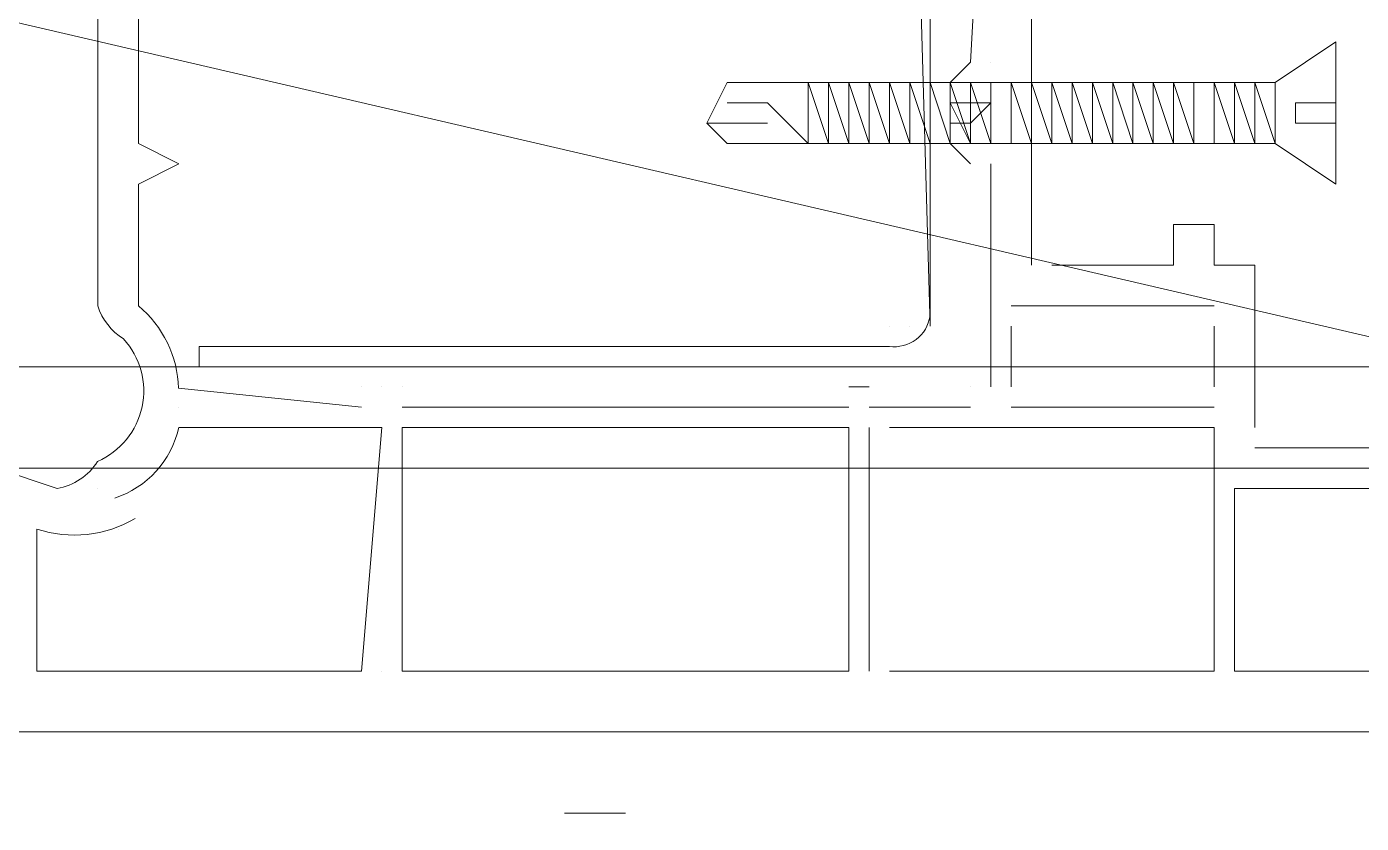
# Model space of a CAD drawing. Header units: millimetres. Extents: x 906 to 41302, y 848 to 28850.
# Drawn here: x 18358.4 to 18428, y 19807.2 to 19848.8 of the extents above; entities that cross this region are included whole.
import ezdxf

# ---------------------------------------------------------------- set-up
doc = ezdxf.new("R2010")
doc.units = ezdxf.units.MM
doc.layers.add('PDF_X-단위세대$및$주동평면도$A-DOOR', color=7, linetype='Continuous')
doc.layers.add('PDF_X-단위세대$및$주동평면도$A-ST-AXIS-CEN', color=7, linetype='Continuous')

msp = doc.modelspace()

# ---------------------------------------------------------------- linework, layer by layer
at = {"layer": 'PDF_X-단위세대$및$주동평면도$A-DOOR', "lineweight": 5}
for points in [[(18425.595, 19970.763), (17833.986, 19970.763), (18435.12, 19831.062), (17824.461, 19831.062)], [(18423.478, 19845.879), (18423.478, 19842.704), (18426.653, 19840.587), (18426.653, 19847.996)], [(18393.845, 19843.763), (18394.903, 19842.704), (18399.137, 19842.704), (18399.137, 19845.879), (18394.903, 19845.879)], [(18399.137, 19845.879), (18400.195, 19842.704), (18400.195, 19845.879)], [(18402.312, 19842.704), (18401.253, 19845.879), (18400.195, 19845.879), (18399.137, 19845.879), (18400.195, 19842.704), (18401.253, 19842.704)], [(18400.195, 19845.879), (18401.253, 19842.704), (18401.253, 19845.879)], [(18400.195, 19845.879), (18401.253, 19842.704), (18401.253, 19845.879)], [(18400.195, 19845.879), (18400.195, 19842.704), (18401.253, 19842.704)], [(18400.195, 19845.879), (18401.253, 19842.704), (18400.195, 19842.704)], [(18401.253, 19842.704), (18402.312, 19842.704), (18403.37, 19842.704), (18404.428, 19842.704), (18405.487, 19842.704), (18406.545, 19842.704), (18407.603, 19842.704), (18408.662, 19842.704), (18409.72, 19842.704), (18410.778, 19842.704), (18411.837, 19842.704), (18412.895, 19842.704), (18413.953, 19842.704), (18415.012, 19842.704), (18416.07, 19842.704), (18417.128, 19842.704), (18418.187, 19842.704), (18419.245, 19842.704), (18419.245, 19845.879), (18418.187, 19845.879), (18417.128, 19845.879), (18416.07, 19845.879), (18415.012, 19845.879), (18413.953, 19845.879), (18412.895, 19845.879), (18411.837, 19845.879), (18410.778, 19845.879), (18409.72, 19845.879), (18408.662, 19845.879), (18407.603, 19845.879), (18406.545, 19845.879), (18405.487, 19845.879), (18404.428, 19845.879), (18403.37, 19845.879), (18402.312, 19845.879), (18401.253, 19845.879), (18400.195, 19845.879), (18400.195, 19842.704)], [(18401.253, 19845.879), (18402.312, 19842.704), (18402.312, 19845.879)], [(18402.312, 19842.704), (18401.253, 19845.879), (18401.253, 19842.704)], [(18402.312, 19842.704), (18401.253, 19845.879), (18401.253, 19842.704)], [(18403.37, 19842.704), (18402.312, 19845.879), (18402.312, 19842.704)], [(18402.312, 19845.879), (18403.37, 19842.704), (18403.37, 19845.879)], [(18403.37, 19845.879), (18404.428, 19842.704), (18404.428, 19845.879)], [(18403.37, 19845.879), (18404.428, 19842.704), (18404.428, 19845.879)], [(18403.37, 19845.879), (18404.428, 19842.704), (18404.428, 19845.879)], [(18404.428, 19842.704), (18403.37, 19845.879), (18403.37, 19842.704)], [(18405.487, 19842.704), (18405.487, 19845.879), (18404.428, 19845.879)], [(18404.428, 19845.879), (18404.428, 19842.704), (18405.487, 19842.704)], [(18406.545, 19842.704), (18406.545, 19845.879), (18405.487, 19845.879)], [(18406.545, 19842.704), (18405.487, 19845.879), (18405.487, 19842.704)], [(18406.545, 19845.879), (18407.603, 19842.704), (18407.603, 19845.879)], [(18406.545, 19845.879), (18406.545, 19842.704), (18407.603, 19842.704)], [(18407.603, 19845.879), (18408.662, 19842.704), (18408.662, 19845.879)], [(18407.603, 19845.879), (18407.603, 19842.704), (18408.662, 19842.704)], [(18409.72, 19842.704), (18409.72, 19845.879), (18408.662, 19845.879), (18408.662, 19842.704)], [(18409.72, 19842.704), (18408.662, 19842.704), (18408.662, 19845.879), (18409.72, 19845.879)], [(18410.778, 19842.704), (18409.72, 19845.879), (18408.662, 19845.879), (18408.662, 19842.704), (18409.72, 19842.704)], [(18409.72, 19845.879), (18409.72, 19842.704), (18410.778, 19842.704)], [(18409.72, 19845.879), (18410.778, 19842.704), (18409.72, 19842.704)], [(18409.72, 19845.879), (18410.778, 19845.879), (18410.778, 19842.704)], [(18411.837, 19845.879), (18410.778, 19845.879), (18411.837, 19842.704)], [(18410.778, 19845.879), (18410.778, 19842.704), (18411.837, 19842.704)], [(18411.837, 19845.879), (18412.895, 19842.704), (18412.895, 19845.879)], [(18411.837, 19845.879), (18411.837, 19842.704), (18412.895, 19842.704)], [(18413.953, 19842.704), (18413.953, 19845.879), (18412.895, 19845.879)], [(18413.953, 19842.704), (18412.895, 19845.879), (18413.953, 19845.879)], [(18412.895, 19845.879), (18412.895, 19842.704), (18413.953, 19842.704)], [(18412.895, 19845.879), (18413.953, 19842.704), (18412.895, 19842.704)], [(18415.012, 19842.704), (18413.953, 19845.879), (18412.895, 19845.879), (18412.895, 19842.704), (18413.953, 19842.704)], [(18415.012, 19842.704), (18413.953, 19845.879), (18413.953, 19842.704)], [(18415.012, 19842.704), (18413.953, 19845.879), (18413.953, 19842.704)], [(18415.012, 19842.704), (18415.012, 19845.879), (18413.953, 19845.879)], [(18416.07, 19842.704), (18415.012, 19845.879), (18415.012, 19842.704)], [(18419.245, 19842.704), (18419.245, 19845.879), (18418.187, 19845.879), (18417.128, 19845.879), (18416.07, 19845.879), (18415.012, 19845.879), (18416.07, 19842.704), (18417.128, 19842.704), (18418.187, 19842.704)], [(18416.07, 19842.704), (18416.07, 19845.879), (18415.012, 19845.879)], [(18416.07, 19842.704), (18415.012, 19845.879), (18416.07, 19845.879)], [(18417.128, 19842.704), (18416.07, 19845.879), (18416.07, 19842.704)], [(18416.07, 19845.879), (18417.128, 19842.704), (18417.128, 19845.879)], [(18416.07, 19845.879), (18417.128, 19842.704), (18417.128, 19845.879)], [(18417.128, 19842.704), (18416.07, 19845.879), (18416.07, 19842.704)], [(18417.128, 19845.879), (18417.128, 19842.704), (18418.187, 19842.704)], [(18417.128, 19845.879), (18418.187, 19842.704), (18417.128, 19842.704)], [(18418.187, 19842.704), (18418.187, 19845.879), (18417.128, 19845.879)], [(18418.187, 19842.704), (18417.128, 19845.879), (18418.187, 19845.879)], [(18419.245, 19842.704), (18419.245, 19845.879), (18418.187, 19845.879)], [(18419.245, 19842.704), (18418.187, 19845.879), (18419.245, 19845.879)], [(18418.187, 19845.879), (18418.187, 19842.704), (18419.245, 19842.704)], [(18419.245, 19842.704), (18418.187, 19845.879), (18418.187, 19842.704)], [(18420.303, 19842.704), (18420.303, 19845.879), (18419.245, 19845.879), (18419.245, 19842.704)], [(18421.362, 19842.704), (18420.303, 19845.879), (18420.303, 19842.704)], [(18421.362, 19842.704), (18421.362, 19845.879), (18420.303, 19845.879)], [(18421.362, 19845.879), (18421.362, 19842.704), (18422.42, 19842.704)], [(18422.42, 19842.704), (18422.42, 19845.879), (18421.362, 19845.879)], [(18422.42, 19845.879), (18422.42, 19842.704), (18423.478, 19842.704)], [(18400.195, 19842.704), (18399.137, 19842.704)], [(18401.253, 19815.187), (18401.253, 19827.887), (18377.97, 19827.887), (18377.97, 19815.187)]]:
    msp.add_lwpolyline(points, close=True, dxfattribs=at)
msp.add_lwpolyline([(18403.37, 19871.279), (18368.974, 19872.338, 0.414215), (18367.387, 19870.221), (18367.387, 19851.171), (18368.445, 19851.171), (18368.445, 19870.221), (18404.428, 19870.221), (18405.487, 19833.179), (18405.487, 19870.221, 0.414215)], format="xyb", close=True, dxfattribs=at)
for points in [[(18362.095, 19870.221), (18362.095, 19853.288), (18362.095, 19852.229), (18362.095, 19834.237, 0.174777), (18363.44, 19832.507, -0.515162), (18362.081, 19826.121, -0.217671), (18359.978, 19824.712), (18353.628, 19826.829), (18346.22, 19825.771), (18345.162, 19825.771)], [(18375.853, 19828.946), (18366.31, 19829.937, 0.21556), (18364.212, 19834.237), (18364.212, 19840.587), (18366.328, 19841.646), (18364.212, 19842.704), (18364.212, 19857.521)], [(18405.487, 19833.708, -0.414215), (18403.37, 19832.121), (18367.387, 19832.121), (18367.387, 19831.062), (18403.37, 19831.062)], [(18362.979, 19824.205, 0.260906), (18366.328, 19827.887), (18376.912, 19827.887), (18375.853, 19815.187), (18358.92, 19815.187), (18358.92, 19822.596, 0.217517), (18364.038, 19823.147)], [(17917.595, 19826.829), (17920.77, 19826.829), (17917.595, 19817.304), (17912.303, 19812.012), (17824.461, 19813.071), (17819.17, 19817.304), (17815.995, 19826.829, 0.377888), (18442.004, 19201.635)]]:
    msp.add_lwpolyline(points, format="xyb", dxfattribs=at)
for points in [[(18408.662, 19865.988), (18407.603, 19846.938), (18406.545, 19845.879), (18407.603, 19845.879), (18408.662, 19845.879), (18408.662, 19842.704), (18407.603, 19845.879), (18407.603, 19842.704), (18406.545, 19844.821), (18408.662, 19844.821), (18407.603, 19843.763), (18406.545, 19843.763)], [(18410.778, 19836.354), (18410.778, 19852.229)], [(18423.478, 19844.821), (18423.478, 19845.879), (18423.478, 19842.704), (18426.653, 19840.587), (18426.653, 19847.996), (18423.478, 19845.879), (18422.42, 19845.879), (18421.362, 19845.879), (18420.303, 19845.879), (18419.245, 19845.879)], [(18407.603, 19846.938), (18407.603, 19846.938)], [(18408.662, 19846.938), (18408.662, 19846.938)], [(18394.903, 19845.879), (18394.903, 19845.879)], [(18399.137, 19845.879), (18399.137, 19845.879)], [(18399.137, 19845.879), (18399.137, 19845.879)], [(18400.195, 19845.879), (18399.137, 19845.879), (18400.195, 19845.879)], [(18400.195, 19842.704), (18399.137, 19845.879), (18400.195, 19842.704)], [(18400.195, 19845.879), (18400.195, 19845.879)], [(18400.195, 19845.879), (18400.195, 19845.879)], [(18400.195, 19845.879), (18400.195, 19845.879)], [(18400.195, 19845.879), (18400.195, 19845.879)], [(18401.253, 19845.879), (18401.253, 19845.879)], [(18401.253, 19845.879), (18401.253, 19845.879)], [(18401.253, 19845.879), (18401.253, 19845.879)], [(18401.253, 19845.879), (18401.253, 19845.879)], [(18401.253, 19845.879), (18401.253, 19845.879)], [(18401.253, 19845.879), (18401.253, 19845.879)], [(18402.312, 19845.879), (18402.312, 19845.879)], [(18403.37, 19842.704), (18403.37, 19845.879), (18402.312, 19845.879), (18402.312, 19842.704), (18403.37, 19842.704), (18404.428, 19842.704)], [(18402.312, 19845.879), (18402.312, 19845.879)], [(18402.312, 19845.879), (18402.312, 19845.879)], [(18403.37, 19845.879), (18403.37, 19845.879)], [(18403.37, 19845.879), (18403.37, 19845.879)], [(18403.37, 19845.879), (18403.37, 19845.879)], [(18403.37, 19845.879), (18404.428, 19842.704), (18403.37, 19845.879)], [(18403.37, 19845.879), (18403.37, 19845.879)], [(18403.37, 19845.879), (18404.428, 19842.704), (18403.37, 19845.879)], [(18403.37, 19845.879), (18403.37, 19845.879)], [(18403.37, 19845.879), (18403.37, 19845.879)], [(18404.428, 19845.879), (18404.428, 19845.879)], [(18404.428, 19845.879), (18404.428, 19845.879)], [(18404.428, 19845.879), (18404.428, 19845.879)], [(18404.428, 19845.879), (18404.428, 19845.879)], [(18404.428, 19845.879), (18405.487, 19842.704)], [(18404.428, 19845.879), (18404.428, 19845.879)], [(18404.428, 19845.879), (18404.428, 19845.879)], [(18405.487, 19845.879), (18405.487, 19845.879)], [(18405.487, 19845.879), (18406.545, 19842.704), (18407.603, 19841.646)], [(18405.487, 19845.879), (18405.487, 19845.879)], [(18405.487, 19845.879), (18405.487, 19845.879)], [(18405.487, 19845.879), (18405.487, 19845.879)], [(18405.487, 19845.879), (18405.487, 19845.879)], [(18405.487, 19845.879), (18405.487, 19845.879)], [(18405.487, 19845.879), (18405.487, 19845.879)], [(18406.545, 19845.879), (18406.545, 19845.879)], [(18406.545, 19845.879), (18406.545, 19845.879)], [(18406.545, 19845.879), (18406.545, 19845.879)], [(18406.545, 19845.879), (18406.545, 19845.879)], [(18406.545, 19845.879), (18406.545, 19845.879)], [(18406.545, 19845.879), (18406.545, 19845.879)], [(18407.603, 19845.879), (18407.603, 19845.879)], [(18407.603, 19845.879), (18407.603, 19845.879)], [(18407.603, 19845.879), (18407.603, 19845.879)], [(18407.603, 19845.879), (18407.603, 19845.879)], [(18407.603, 19845.879), (18407.603, 19845.879)], [(18408.662, 19845.879), (18408.662, 19845.879)], [(18408.662, 19845.879), (18408.662, 19845.879)], [(18408.662, 19845.879), (18408.662, 19845.879)], [(18408.662, 19845.879), (18408.662, 19845.879)], [(18408.662, 19845.879), (18408.662, 19842.704), (18408.662, 19845.879)], [(18408.662, 19845.879), (18408.662, 19845.879)], [(18408.662, 19845.879), (18408.662, 19845.879)], [(18408.662, 19845.879), (18408.662, 19845.879)], [(18409.72, 19845.879), (18409.72, 19845.879)], [(18409.72, 19845.879), (18409.72, 19845.879)], [(18409.72, 19842.704), (18409.72, 19845.879), (18409.72, 19842.704)], [(18409.72, 19845.879), (18409.72, 19845.879)], [(18409.72, 19842.704), (18409.72, 19845.879), (18409.72, 19842.704)], [(18409.72, 19845.879), (18409.72, 19845.879)], [(18409.72, 19845.879), (18409.72, 19845.879)], [(18409.72, 19845.879), (18409.72, 19845.879)], [(18410.778, 19845.879), (18410.778, 19845.879)], [(18410.778, 19842.704), (18410.778, 19845.879), (18411.837, 19845.879), (18411.837, 19842.704), (18412.895, 19842.704)], [(18410.778, 19845.879), (18410.778, 19845.879)], [(18410.778, 19845.879), (18410.778, 19845.879)], [(18410.778, 19845.879), (18410.778, 19845.879)], [(18412.895, 19845.879), (18411.837, 19845.879), (18412.895, 19845.879)], [(18412.895, 19842.704), (18411.837, 19845.879), (18412.895, 19842.704)], [(18411.837, 19845.879), (18411.837, 19845.879)], [(18412.895, 19845.879), (18412.895, 19845.879)], [(18412.895, 19845.879), (18412.895, 19845.879)], [(18412.895, 19845.879), (18412.895, 19845.879)], [(18412.895, 19845.879), (18412.895, 19845.879)], [(18412.895, 19845.879), (18412.895, 19845.879)], [(18412.895, 19845.879), (18412.895, 19845.879)], [(18413.953, 19845.879), (18413.953, 19845.879)], [(18413.953, 19845.879), (18413.953, 19845.879)], [(18415.012, 19842.704), (18413.953, 19845.879), (18415.012, 19842.704)], [(18413.953, 19845.879), (18413.953, 19845.879)], [(18413.953, 19845.879), (18413.953, 19845.879)], [(18413.953, 19845.879), (18413.953, 19845.879)], [(18413.953, 19845.879), (18413.953, 19845.879)], [(18413.953, 19845.879), (18413.953, 19845.879)], [(18413.953, 19845.879), (18415.012, 19842.704)], [(18413.953, 19845.879), (18413.953, 19845.879)], [(18415.012, 19845.879), (18415.012, 19845.879)], [(18415.012, 19845.879), (18415.012, 19845.879)], [(18415.012, 19845.879), (18415.012, 19845.879)], [(18415.012, 19845.879), (18415.012, 19845.879)], [(18415.012, 19845.879), (18415.012, 19845.879)], [(18415.012, 19845.879), (18416.07, 19845.879), (18415.012, 19845.879)], [(18415.012, 19845.879), (18415.012, 19845.879)], [(18416.07, 19845.879), (18416.07, 19845.879)], [(18416.07, 19845.879), (18416.07, 19845.879)], [(18416.07, 19845.879), (18416.07, 19845.879)], [(18416.07, 19845.879), (18416.07, 19845.879)], [(18416.07, 19845.879), (18416.07, 19845.879)], [(18416.07, 19845.879), (18416.07, 19845.879)], [(18417.128, 19845.879), (18417.128, 19845.879)], [(18417.128, 19845.879), (18417.128, 19845.879)], [(18417.128, 19845.879), (18417.128, 19845.879)], [(18417.128, 19845.879), (18417.128, 19845.879)], [(18417.128, 19845.879), (18417.128, 19845.879)], [(18417.128, 19845.879), (18417.128, 19845.879)], [(18417.128, 19845.879), (18417.128, 19845.879)], [(18418.187, 19845.879), (18418.187, 19845.879)], [(18418.187, 19845.879), (18418.187, 19845.879)], [(18418.187, 19845.879), (18418.187, 19845.879)], [(18418.187, 19845.879), (18418.187, 19845.879)], [(18418.187, 19845.879), (18418.187, 19845.879)], [(18418.187, 19845.879), (18418.187, 19845.879)], [(18418.187, 19845.879), (18418.187, 19845.879)], [(18418.187, 19845.879), (18418.187, 19845.879)], [(18419.245, 19845.879), (18419.245, 19845.879)], [(18419.245, 19845.879), (18419.245, 19842.704), (18419.245, 19845.879)], [(18419.245, 19845.879), (18419.245, 19845.879)], [(18419.245, 19845.879), (18419.245, 19845.879)], [(18419.245, 19845.879), (18419.245, 19845.879)], [(18419.245, 19845.879), (18419.245, 19845.879)], [(18419.245, 19845.879), (18419.245, 19845.879)], [(18419.245, 19845.879), (18419.245, 19845.879)], [(18420.303, 19845.879), (18420.303, 19845.879)], [(18420.303, 19845.879), (18420.303, 19845.879)], [(18420.303, 19845.879), (18420.303, 19845.879)], [(18420.303, 19845.879), (18420.303, 19842.704), (18420.303, 19845.879)], [(18420.303, 19845.879), (18420.303, 19845.879)], [(18420.303, 19845.879), (18420.303, 19845.879)], [(18421.362, 19845.879), (18421.362, 19845.879)], [(18421.362, 19845.879), (18421.362, 19845.879)], [(18421.362, 19845.879), (18421.362, 19845.879)], [(18422.42, 19845.879), (18422.42, 19845.879)], [(18422.42, 19845.879), (18422.42, 19845.879)], [(18423.478, 19845.879), (18423.478, 19845.879)], [(18399.137, 19842.704), (18397.02, 19844.821), (18394.903, 19844.821)], [(18406.545, 19844.821), (18406.545, 19844.821)], [(18407.603, 19844.821), (18407.603, 19844.821)], [(18408.662, 19844.821), (18408.662, 19844.821)], [(18426.653, 19844.821), (18424.537, 19844.821), (18424.537, 19843.763), (18426.653, 19843.763)], [(18393.845, 19843.763), (18397.02, 19843.763)], [(18406.545, 19843.763), (18406.545, 19843.763)], [(18407.603, 19843.763), (18407.603, 19843.763)], [(18408.662, 19843.763), (18408.662, 19843.763)], [(18364.212, 19842.704), (18364.212, 19842.704)], [(18394.903, 19842.704), (18394.903, 19842.704)], [(18399.137, 19842.704), (18399.137, 19842.704)], [(18400.195, 19842.704), (18400.195, 19842.704)], [(18400.195, 19842.704), (18400.195, 19842.704)], [(18400.195, 19842.704), (18400.195, 19842.704)], [(18400.195, 19842.704), (18400.195, 19842.704)], [(18400.195, 19842.704), (18400.195, 19842.704)], [(18401.253, 19842.704), (18401.253, 19842.704)], [(18401.253, 19842.704), (18401.253, 19842.704)], [(18401.253, 19842.704), (18401.253, 19842.704)], [(18401.253, 19842.704), (18401.253, 19842.704)], [(18401.253, 19842.704), (18401.253, 19842.704)], [(18401.253, 19842.704), (18401.253, 19842.704)], [(18401.253, 19842.704), (18401.253, 19842.704)], [(18401.253, 19842.704), (18401.253, 19842.704)], [(18402.312, 19842.704), (18402.312, 19842.704)], [(18402.312, 19842.704), (18402.312, 19842.704)], [(18402.312, 19842.704), (18402.312, 19842.704)], [(18403.37, 19842.704), (18403.37, 19842.704)], [(18403.37, 19842.704), (18403.37, 19842.704)], [(18403.37, 19842.704), (18403.37, 19842.704)], [(18404.428, 19842.704), (18404.428, 19842.704)], [(18404.428, 19842.704), (18404.428, 19842.704)], [(18404.428, 19842.704), (18404.428, 19842.704)], [(18404.428, 19842.704), (18404.428, 19842.704)], [(18404.428, 19842.704), (18404.428, 19842.704)], [(18404.428, 19842.704), (18404.428, 19842.704)], [(18404.428, 19842.704), (18404.428, 19842.704)], [(18405.487, 19842.704), (18405.487, 19842.704)], [(18405.487, 19842.704), (18405.487, 19842.704)], [(18405.487, 19842.704), (18405.487, 19842.704)], [(18405.487, 19842.704), (18405.487, 19842.704)], [(18405.487, 19842.704), (18405.487, 19842.704)], [(18405.487, 19842.704), (18405.487, 19842.704)], [(18405.487, 19842.704), (18405.487, 19842.704)], [(18406.545, 19842.704), (18406.545, 19842.704)], [(18406.545, 19842.704), (18406.545, 19842.704)], [(18406.545, 19842.704), (18406.545, 19842.704)], [(18406.545, 19842.704), (18406.545, 19842.704)], [(18406.545, 19842.704), (18406.545, 19842.704)], [(18406.545, 19842.704), (18406.545, 19842.704)], [(18407.603, 19842.704), (18407.603, 19842.704)], [(18407.603, 19842.704), (18407.603, 19842.704)], [(18407.603, 19842.704), (18407.603, 19842.704)], [(18407.603, 19842.704), (18407.603, 19842.704)], [(18408.662, 19842.704), (18408.662, 19842.704)], [(18408.662, 19842.704), (18408.662, 19842.704)], [(18408.662, 19842.704), (18408.662, 19842.704)], [(18408.662, 19842.704), (18408.662, 19842.704)], [(18408.662, 19842.704), (18408.662, 19842.704)], [(18408.662, 19842.704), (18408.662, 19842.704)], [(18408.662, 19842.704), (18408.662, 19842.704)], [(18408.662, 19842.704), (18408.662, 19842.704)], [(18409.72, 19842.704), (18409.72, 19842.704)], [(18409.72, 19842.704), (18409.72, 19842.704)], [(18409.72, 19842.704), (18409.72, 19842.704)], [(18409.72, 19842.704), (18409.72, 19842.704)], [(18409.72, 19842.704), (18409.72, 19842.704)], [(18409.72, 19842.704), (18409.72, 19842.704)], [(18410.778, 19842.704), (18410.778, 19842.704)], [(18410.778, 19842.704), (18410.778, 19842.704)], [(18410.778, 19842.704), (18410.778, 19842.704)], [(18410.778, 19842.704), (18410.778, 19842.704)], [(18410.778, 19842.704), (18410.778, 19842.704)], [(18410.778, 19842.704), (18410.778, 19842.704)], [(18411.837, 19842.704), (18411.837, 19842.704)], [(18411.837, 19842.704), (18411.837, 19842.704)], [(18411.837, 19842.704), (18411.837, 19842.704)], [(18411.837, 19842.704), (18411.837, 19842.704)], [(18411.837, 19842.704), (18411.837, 19842.704)], [(18412.895, 19842.704), (18412.895, 19842.704)], [(18412.895, 19842.704), (18412.895, 19842.704)], [(18412.895, 19842.704), (18412.895, 19842.704)], [(18412.895, 19842.704), (18412.895, 19842.704)], [(18412.895, 19842.704), (18412.895, 19842.704)], [(18412.895, 19842.704), (18412.895, 19842.704)], [(18413.953, 19842.704), (18413.953, 19842.704)], [(18413.953, 19842.704), (18413.953, 19842.704)], [(18413.953, 19842.704), (18413.953, 19842.704)], [(18413.953, 19842.704), (18413.953, 19842.704)], [(18413.953, 19842.704), (18413.953, 19842.704)], [(18413.953, 19842.704), (18413.953, 19842.704)], [(18413.953, 19842.704), (18413.953, 19842.704)], [(18415.012, 19842.704), (18415.012, 19842.704)], [(18415.012, 19842.704), (18415.012, 19842.704)], [(18415.012, 19842.704), (18415.012, 19842.704)], [(18415.012, 19842.704), (18415.012, 19842.704)], [(18415.012, 19842.704), (18415.012, 19842.704)], [(18416.07, 19842.704), (18416.07, 19842.704)], [(18416.07, 19842.704), (18416.07, 19842.704)], [(18416.07, 19842.704), (18416.07, 19842.704)], [(18416.07, 19842.704), (18416.07, 19842.704)], [(18416.07, 19842.704), (18416.07, 19842.704)], [(18417.128, 19842.704), (18417.128, 19842.704)], [(18417.128, 19842.704), (18417.128, 19842.704)], [(18417.128, 19842.704), (18417.128, 19842.704)], [(18417.128, 19842.704), (18417.128, 19842.704)], [(18417.128, 19842.704), (18417.128, 19842.704)], [(18417.128, 19842.704), (18417.128, 19842.704)], [(18418.187, 19842.704), (18418.187, 19842.704)], [(18418.187, 19842.704), (18418.187, 19842.704)], [(18418.187, 19842.704), (18418.187, 19842.704)], [(18418.187, 19842.704), (18418.187, 19842.704)], [(18418.187, 19842.704), (18418.187, 19842.704)], [(18418.187, 19842.704), (18418.187, 19842.704)], [(18418.187, 19842.704), (18418.187, 19842.704)], [(18419.245, 19842.704), (18419.245, 19842.704)], [(18419.245, 19842.704), (18419.245, 19842.704)], [(18419.245, 19842.704), (18419.245, 19842.704)], [(18419.245, 19842.704), (18419.245, 19842.704)], [(18419.245, 19842.704), (18419.245, 19842.704)], [(18419.245, 19842.704), (18419.245, 19842.704)], [(18422.42, 19842.704), (18421.362, 19842.704), (18420.303, 19842.704), (18419.245, 19842.704)], [(18419.245, 19842.704), (18419.245, 19842.704)], [(18420.303, 19842.704), (18420.303, 19842.704)], [(18420.303, 19842.704), (18420.303, 19842.704)], [(18420.303, 19842.704), (18420.303, 19842.704)], [(18420.303, 19842.704), (18420.303, 19842.704)], [(18421.362, 19842.704), (18421.362, 19842.704)], [(18421.362, 19842.704), (18421.362, 19842.704)], [(18421.362, 19842.704), (18421.362, 19842.704)], [(18421.362, 19842.704), (18421.362, 19842.704)], [(18422.42, 19842.704), (18422.42, 19842.704)], [(18422.42, 19842.704), (18422.42, 19842.704)], [(18422.42, 19842.704), (18422.42, 19842.704)], [(18423.478, 19842.704), (18423.478, 19842.704)], [(18423.478, 19842.704), (18423.478, 19842.704)], [(18366.328, 19841.646), (18366.328, 19841.646)], [(18407.603, 19841.646), (18407.603, 19841.646)], [(18408.662, 19841.646), (18408.662, 19830.004)], [(18408.662, 19841.646), (18408.662, 19841.646)], [(18364.212, 19840.587), (18364.212, 19840.587)], [(18426.653, 19840.587), (18426.653, 19840.587)], [(18422.42, 19827.887), (18422.42, 19836.354), (18420.303, 19836.354), (18420.303, 19838.471), (18418.187, 19838.471), (18418.187, 19836.354), (18411.837, 19836.354)], [(18418.187, 19838.471), (18418.187, 19838.471)], [(18420.303, 19838.471), (18420.303, 19838.471)], [(18410.778, 19836.354), (18410.778, 19836.354)], [(18411.837, 19836.354), (18411.837, 19836.354)], [(18418.187, 19836.354), (18418.187, 19836.354)], [(18420.303, 19836.354), (18420.303, 19836.354)], [(18422.42, 19836.354), (18422.42, 19836.354)], [(18362.095, 19834.237), (18362.095, 19834.237)], [(18364.212, 19834.237), (18364.212, 19834.237)], [(18409.72, 19834.237), (18420.303, 19834.237)], [(18409.72, 19834.237), (18409.72, 19834.237)], [(18420.303, 19834.237), (18420.303, 19834.237)], [(18403.37, 19833.179), (18403.37, 19833.179)], [(18404.428, 19833.179), (18404.428, 19833.179)], [(18405.487, 19833.179), (18405.487, 19833.179)], [(18409.72, 19833.179), (18409.72, 19830.004)], [(18409.72, 19833.179), (18409.72, 19833.179)], [(18420.303, 19830.004), (18420.303, 19833.179)], [(18420.303, 19833.179), (18420.303, 19833.179)], [(18367.387, 19832.121), (18367.387, 19832.121)], [(18403.37, 19832.121), (18403.37, 19832.121)], [(18363.153, 19831.062), (18363.153, 19831.062)], [(18367.387, 19831.062), (18367.387, 19831.062)], [(18403.37, 19831.062), (18403.37, 19831.062)], [(18375.853, 19830.004), (18375.853, 19830.004)], [(18376.912, 19830.004), (18376.912, 19830.004)], [(18376.912, 19830.004), (18376.912, 19830.004)], [(18377.97, 19830.004), (18377.97, 19830.004)], [(18377.97, 19830.004), (18377.97, 19830.004)], [(18402.312, 19830.004), (18401.253, 19830.004)], [(18401.253, 19830.004), (18401.253, 19830.004)], [(18402.312, 19830.004), (18402.312, 19830.004)], [(18407.603, 19830.004), (18407.603, 19830.004)], [(18408.662, 19830.004), (18408.662, 19830.004)], [(18409.72, 19830.004), (18409.72, 19830.004)], [(18420.303, 19830.004), (18420.303, 19830.004)], [(18420.303, 19830.004), (18420.303, 19830.004)], [(18366.328, 19828.946), (18366.328, 19828.946)], [(18375.853, 19828.946), (18375.853, 19828.946)], [(18401.253, 19828.946), (18377.97, 19828.946)], [(18377.97, 19828.946), (18377.97, 19828.946)], [(18401.253, 19828.946), (18401.253, 19828.946)], [(18407.603, 19828.946), (18402.312, 19828.946)], [(18402.312, 19828.946), (18402.312, 19828.946)], [(18407.603, 19828.946), (18407.603, 19828.946)], [(18420.303, 19828.946), (18409.72, 19828.946)], [(18409.72, 19828.946), (18409.72, 19828.946)], [(18420.303, 19828.946), (18420.303, 19828.946)], [(18366.328, 19827.887), (18366.328, 19827.887)], [(18375.853, 19827.887), (18375.853, 19827.887)], [(18376.912, 19827.887), (18376.912, 19827.887)], [(18377.97, 19827.887), (18377.97, 19827.887)], [(18401.253, 19827.887), (18401.253, 19827.887)], [(18402.312, 19815.187), (18402.312, 19827.887)], [(18402.312, 19827.887), (18402.312, 19827.887)], [(18403.37, 19827.887), (18420.303, 19827.887), (18420.303, 19815.187), (18403.37, 19815.187)], [(18403.37, 19827.887), (18403.37, 19827.887)], [(18420.303, 19827.887), (18420.303, 19827.887)], [(18420.303, 19827.887), (18420.303, 19827.887)], [(18422.42, 19827.887), (18422.42, 19827.887)], [(18435.12, 19825.771), (18436.178, 19824.712), (18435.12, 19825.771), (18436.178, 19826.829), (18436.178, 19825.771), (18435.12, 19825.771), (18435.12, 19826.829), (18422.42, 19826.829)], [(18422.42, 19826.829), (18422.42, 19826.829)], [(18434.062, 19823.654), (18434.062, 19825.771), (18433.003, 19824.712), (18433.003, 19821.537), (18438.295, 19821.537), (18437.237, 19818.362), (18434.062, 19815.187), (18421.362, 19815.187), (18421.362, 19824.712), (18431.945, 19824.712)], [(18359.978, 19824.712), (18359.978, 19824.712)], [(18362.095, 19824.712), (18362.095, 19824.712)], [(18421.362, 19824.712), (18421.362, 19824.712)], [(18358.92, 19822.596), (18358.92, 19822.596)], [(18363.153, 19822.596), (18363.153, 19822.596)], [(18358.92, 19815.187), (18358.92, 19815.187)], [(18375.853, 19815.187), (18375.853, 19815.187)], [(18376.912, 19815.187), (18376.912, 19815.187)], [(18377.97, 19815.187), (18377.97, 19815.187)], [(18401.253, 19815.187), (18401.253, 19815.187)], [(18402.312, 19815.187), (18402.312, 19815.187)], [(18403.37, 19815.187), (18403.37, 19815.187)], [(18420.303, 19815.187), (18420.303, 19815.187)], [(18421.362, 19815.187), (18421.362, 19815.187)], [(18347.278, 19812.012), (18434.062, 19812.012)]]:
    msp.add_lwpolyline(points, dxfattribs=at)
at = {"layer": 'PDF_X-단위세대$및$주동평면도$A-DOOR', "lineweight": 9}
for points in [[(18389.612, 19807.779), (18386.437, 19807.779)], [(18386.437, 19807.779), (18386.437, 19807.779)], [(18389.612, 19807.779), (18389.612, 19807.779)]]:
    msp.add_lwpolyline(points, dxfattribs=at)
at = {"layer": 'PDF_X-단위세대$및$주동평면도$A-ST-AXIS-CEN', "lineweight": 5}
msp.add_lwpolyline([(10487.032, 19825.771), (19764.387, 19825.771)], dxfattribs=at)

doc.saveas('drawing.dxf')
